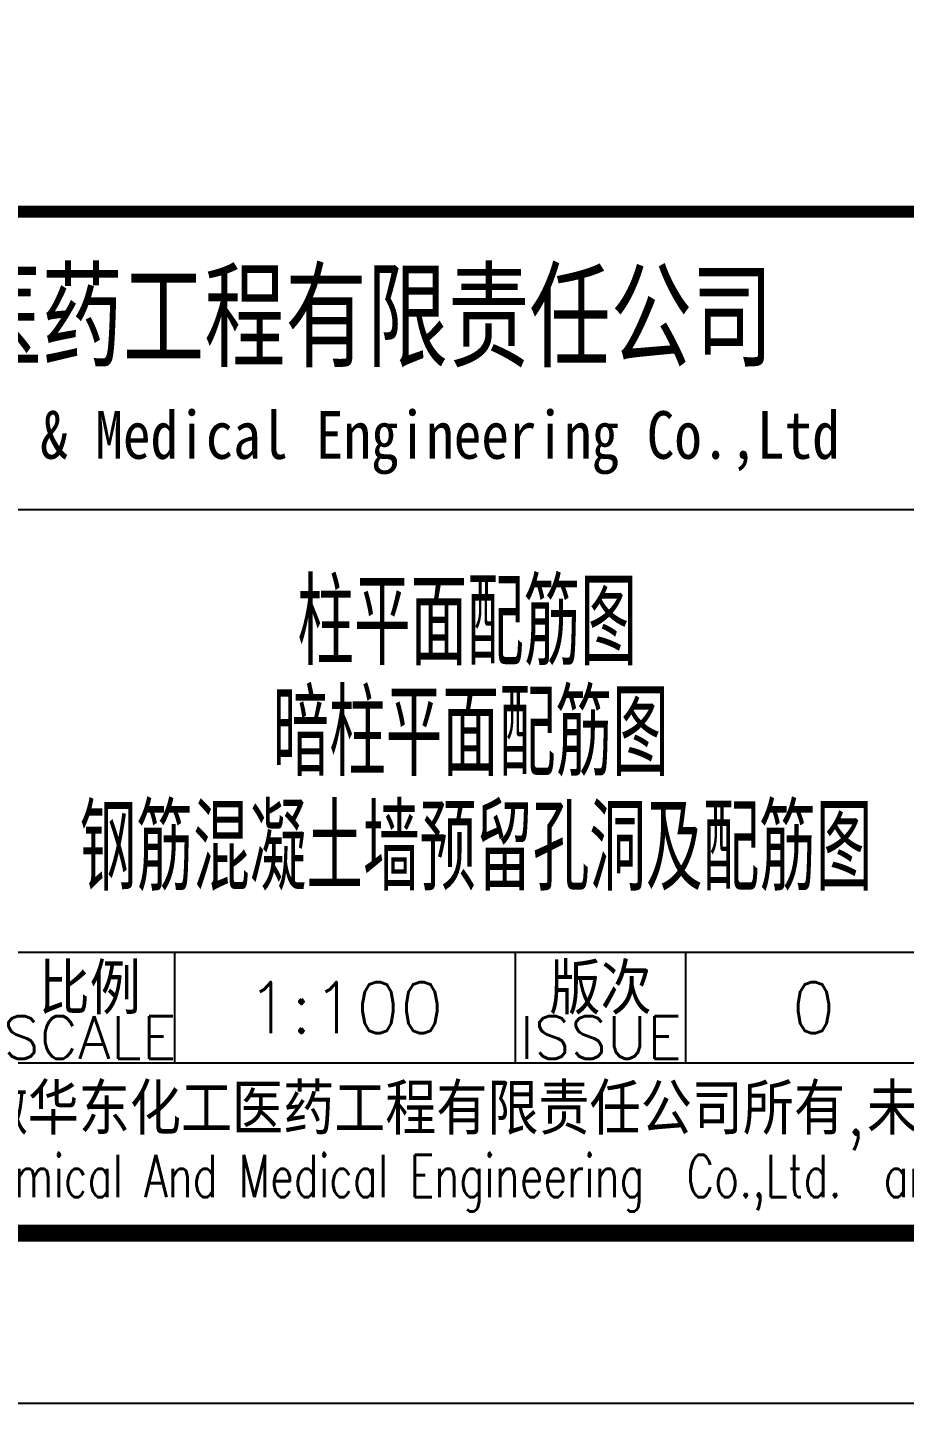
# Model space of a CAD drawing. Header units: millimetres. Extents: x 893615 to 897539, y 39650 to 40458.
# Drawn here: x 896454.8 to 896506.3, y 39650.1 to 39731 of the extents above; entities that cross this region are included whole.
import ezdxf
from ezdxf.enums import TextEntityAlignment as Align

# ---------------------------------------------------------------- set-up
doc = ezdxf.new("R2010")
doc.units = ezdxf.units.MM
doc.header["$LTSCALE"] = 1000
doc.header["$MEASUREMENT"] = 0
doc.layers.add('PUB_TEXT', color=7, linetype='Continuous')
doc.styles.add('ECEC_TQ', font='txt_l.shx', dxfattribs={"bigfont": 'hztxt_l.shx'})
doc.styles.add('ECEC_TQ_S', font='')
doc.styles.add('TS', font='tssdeng.shx', dxfattribs={"width": 0.8, "height": 2.5, "bigfont": 'tssdchn.shx'})
doc.styles.get('ECEC_TQ_S').set_extended_font_data('SimSun')

msp = doc.modelspace()

# ---------------------------------------------------------------- linework, layer by layer
for p, q in [((896398.431, 39702.645), (896508.431, 39702.645)), ((896453.431, 39676.645), (896578.431, 39676.645)), ((896463.431, 39670.145), (896463.431, 39676.645)), ((896483.431, 39670.145), (896483.431, 39676.645)), ((896493.431, 39670.145), (896493.431, 39676.645)), ((896398.431, 39670.145), (896578.431, 39670.145)), ((896398.431, 39660.145), (896578.431, 39660.145)), ((896588.431, 39650.145), (895747.431, 39650.145))]:
    msp.add_line(p, q)
at = {"color": 0, "const_width": 1}
msp.add_lwpolyline([(896578.431, 39660.145), (895772.431, 39660.145), (895772.431, 40234.145), (896578.431, 40234.145)], close=True, dxfattribs=at)
at = {"const_width": 0.7}
msp.add_lwpolyline([(896578.431, 39720.145), (896398.431, 39720.145)], dxfattribs=at)

# ---------------------------------------------------------------- texts
for s, height, style, width, p in [('安徽华东化工医药工程有限责任公司', 5, 'ECEC_TQ_S', 0.7, (896460.38, 39714.145)), ('Anhui Huadong Chemical & Medical Engineering Co.,Ltd', 2.8, 'ECEC_TQ_S', 0.85, (896460.38, 39706.645)), ('The proprietary right of this document belongs to Anhui Huadong Chemical And Medical Engineering  Co.,Ltd.  and any replication or transfer to the 3rd. side is forbidden without its permission. ', 2.5, 'ECEC_TQ', 0.72, (896488.431, 39663.145))]:
    msp.add_text(s, height=height, dxfattribs=dict(style=style, width=width)).set_placement(p, align=Align.MIDDLE)
at = {"style": 'ECEC_TQ'}
for s, height, p in [('比例', 3, (896458.431, 39674.645)), ('版次', 3, (896488.431, 39674.645)), ('SCALE', 2.5, (896458.431, 39671.645)), ('ISSUE', 2.5, (896488.431, 39671.645)), ('本文件专有权属安徽华东化工医药工程有限责任公司所有,未经许可不得复制或转让给第三方', 3, (896488.431, 39667.145))]:
    msp.add_text(s, height=height, dxfattribs=at).set_placement(p, align=Align.MIDDLE)
for tag, text, p in [('1:100', '1:100', (896473.431, 39673.395)), ('0', '0', (896500.931, 39673.395))]:
    msp.add_attdef(tag, text=text, height=3, dxfattribs=at).set_placement(p, align=Align.MIDDLE)
at = {"layer": 'PUB_TEXT', "style": 'TS', "width": 0.7}
for s, p in [('柱平面配筋图', (896480.597, 39696.259)), ('暗柱平面配筋图', (896480.804, 39689.757)), ('钢筋混凝土墙预留孔洞及配筋图', (896481.126, 39683.022))]:
    msp.add_text(s, height=5, dxfattribs=at).set_placement(p, align=Align.MIDDLE)

doc.saveas('drawing.dxf')
